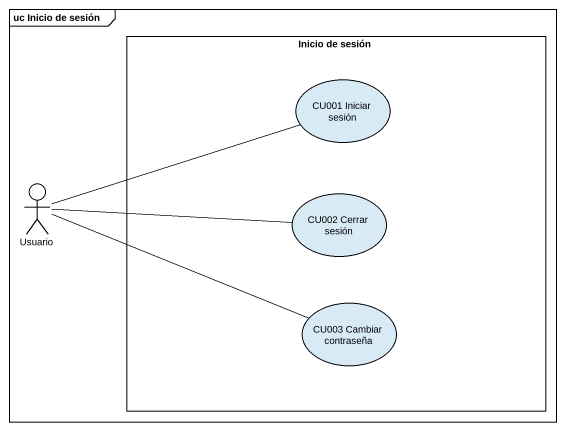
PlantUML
@startuml
mainframe uc Inicio de sesión
rectangle "Inicio de sesión" as Inicio_de_sesión {
  usecase "CU001 Iniciar sesión" as CU001_Iniciar_sesión
  usecase "CU002 Cerrar sesión" as CU002_Cerrar_sesión
  usecase "CU003 Cambiar contraseña" as CU003_Cambiar_contraseña
}
actor Usuario
Usuario -right- CU001_Iniciar_sesión
Usuario -right- CU002_Cerrar_sesión
Usuario -right- CU003_Cambiar_contraseña
@enduml
